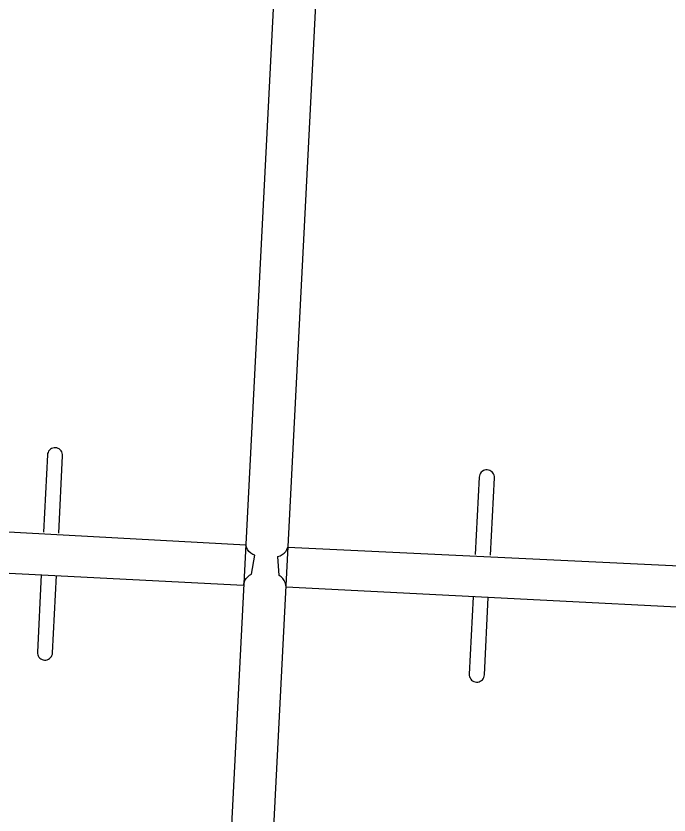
# Model space of a CAD drawing. Header units: feet. Extents: x 10084 to 13321, y 3329 to 8503.
# Drawn here: x 11191.1 to 11194.781, y 5248.58 to 5253.083 of the extents above; entities that cross this region are included whole.
import ezdxf

# ---------------------------------------------------------------- set-up
doc = ezdxf.new("R2010")
doc.units = ezdxf.units.FT
doc.header["$LTSCALE"] = 40
doc.header["$MEASUREMENT"] = 0
doc.layers.add('amenity center', color=31, linetype='Continuous')

msp = doc.modelspace()

# ---------------------------------------------------------------- linework, layer by layer
at = {"layer": 'amenity center', "color": 7, "ltscale": 100, "flags": 128}
for points in [[(11192.6032, 5253.8797), (11192.6029, 5253.878), (11192.6024, 5253.8763), (11192.6017, 5253.8748), (11192.6007, 5253.8734), (11192.5994, 5253.8722), (11192.598, 5253.8712), (11192.5965, 5253.8705), (11192.5949, 5253.87), (11192.5932, 5253.8695), (11192.5917, 5253.8688), (11192.5903, 5253.8678), (11192.589, 5253.8666), (11192.588, 5253.8652), (11192.5873, 5253.8636), (11192.5868, 5253.862), (11192.1917, 5246.1308)], [(11192.4309, 5246.1186), (11192.8258, 5253.8481), (11192.8258, 5253.8498), (11192.8254, 5253.8515), (11192.8248, 5253.8531), (11192.824, 5253.8546), (11192.8229, 5253.8559), (11192.8216, 5253.857), (11192.8201, 5253.8579), (11192.8185, 5253.8586), (11192.8169, 5253.8592), (11192.8153, 5253.8602), (11192.814, 5253.8614), (11192.8129, 5253.8628), (11192.812, 5253.8644), (11192.8115, 5253.8661), (11192.8112, 5253.8679), (11192.8113, 5253.8697)], [(11191.3405, 5250.1691), (11191.3628, 5250.605), (11191.3625, 5250.6125), (11191.3609, 5250.6198), (11191.3581, 5250.6267), (11191.3542, 5250.633), (11191.3492, 5250.6386), (11191.3433, 5250.6432), (11191.3367, 5250.6467), (11191.3296, 5250.649), (11191.3222, 5250.65), (11191.3147, 5250.6497), (11191.3074, 5250.6482), (11191.3004, 5250.6454), (11191.2941, 5250.6414), (11191.2886, 5250.6364), (11191.284, 5250.6305), (11191.2805, 5250.6239), (11191.2782, 5250.6168), (11191.2771, 5250.6094), (11191.2549, 5250.1735)], [(11193.7748, 5250.0447), (11193.7971, 5250.4807), (11193.7968, 5250.4881), (11193.7953, 5250.4954), (11193.7925, 5250.5024), (11193.7885, 5250.5087), (11193.7835, 5250.5142), (11193.7776, 5250.5188), (11193.771, 5250.5223), (11193.7639, 5250.5246), (11193.7565, 5250.5257), (11193.749, 5250.5254), (11193.7417, 5250.5238), (11193.7348, 5250.521), (11193.7284, 5250.5171), (11193.7229, 5250.512), (11193.7183, 5250.5061), (11193.7148, 5250.4995), (11193.7125, 5250.4924), (11193.7115, 5250.485), (11193.6892, 5250.0491)], [(11188.6379, 5250.0672), (11192.383, 5249.8759), (11192.3854, 5249.8891), (11192.3901, 5249.9017), (11192.3971, 5249.9132), (11192.4059, 5249.9232), (11192.4165, 5249.9315), (11192.4283, 5249.9378), (11192.4463, 5250.0441), (11192.4341, 5250.0494), (11192.423, 5250.0568), (11192.4134, 5250.0661), (11192.4056, 5250.0769), (11192.3998, 5250.089), (11192.3963, 5250.1019), (11188.6501, 5250.3065)], [(11196.3674, 5249.6724), (11192.6223, 5249.8637), (11192.6212, 5249.8771), (11192.6178, 5249.8901), (11192.6121, 5249.9022), (11192.6043, 5249.9131), (11192.5946, 5249.9224), (11192.5835, 5249.9299), (11192.5764, 5250.0375), (11192.5891, 5250.0415), (11192.6009, 5250.0477), (11192.6114, 5250.056), (11192.6203, 5250.066), (11192.6272, 5250.0774), (11192.632, 5250.0899), (11196.3796, 5249.9117)], [(11191.2427, 5249.9342), (11191.2204, 5249.4987), (11191.2207, 5249.4912), (11191.2222, 5249.4839), (11191.225, 5249.477), (11191.229, 5249.4706), (11191.234, 5249.4651), (11191.2399, 5249.4605), (11191.2465, 5249.457), (11191.2536, 5249.4547), (11191.261, 5249.4537), (11191.2685, 5249.4539), (11191.2758, 5249.4555), (11191.2827, 5249.4583), (11191.2891, 5249.4623), (11191.2946, 5249.4673), (11191.2992, 5249.4732), (11191.3027, 5249.4798), (11191.305, 5249.4869), (11191.306, 5249.4943), (11191.3283, 5249.9298)], [(11193.677, 5249.8098), (11193.6547, 5249.3743), (11193.655, 5249.3668), (11193.6566, 5249.3595), (11193.6594, 5249.3526), (11193.6633, 5249.3463), (11193.6683, 5249.3407), (11193.6742, 5249.3361), (11193.6808, 5249.3326), (11193.6879, 5249.3303), (11193.6954, 5249.3293), (11193.7028, 5249.3296), (11193.7101, 5249.3311), (11193.7171, 5249.334), (11193.7234, 5249.3379), (11193.7289, 5249.3429), (11193.7335, 5249.3488), (11193.737, 5249.3554), (11193.7393, 5249.3625), (11193.7404, 5249.3699), (11193.7626, 5249.8055)]]:
    msp.add_lwpolyline(points, dxfattribs=at)

doc.saveas('drawing.dxf')
